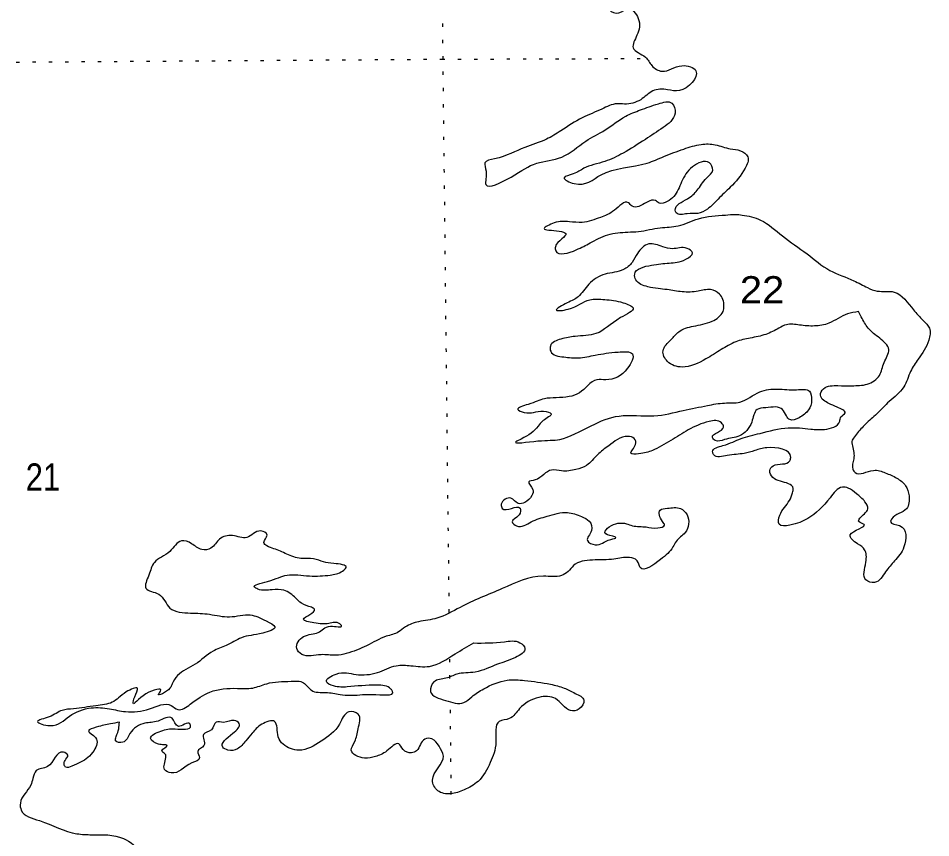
# Model space of a CAD drawing. Header units: feet. Extents: x 248627 to 501257, y -181930 to 5472.
# Drawn here: x 391072 to 396954, y -168630 to -163348 of the extents above; entities that cross this region are included whole.
import ezdxf

# ---------------------------------------------------------------- set-up
doc = ezdxf.new("R2010")
doc.units = ezdxf.units.FT
doc.header["$LTSCALE"] = 70
doc.linetypes.add('DOTTED', pattern=[1.5, 0.3, -1.2])
doc.layers.add('39', color=7, linetype='Continuous', lineweight=13)
doc.layers.add('7', color=7, linetype='DOTTED', lineweight=13)

msp = doc.modelspace()

# ---------------------------------------------------------------- linework, layer by layer
at = {"layer": '39'}
for points in [[(394947.87, -163053.34), (394923.69, -163139.88), (394899.5, -163226.43), (394883.37, -163294.86), (394943.74, -163313.04), (395004.12, -163284.91), (395068.49, -163349.4), (395060.4, -163458.1), (395036.21, -163538.6), (395114.67, -163599.08), (395156.91, -163653.47), (395221.29, -163689.78), (395350.1, -163653.67), (395440.64, -163687.98), (395333.93, -163814.71), (395257.46, -163808.59), (395162.88, -163816.55), (395084.37, -163872.84), (394979.71, -163900.91), (394931.42, -163898.85), (394834.81, -163932.98), (394708, -163989.22), (394569.11, -164073.63), (394476.52, -164127.89), (394337.64, -164180.09), (394142.41, -164254.38), (394080.01, -164280.49), (394088.04, -164332.84), (394085.99, -164419.41), (394249.01, -164371.26), (394414.07, -164282.84), (394575.08, -164242.74), (394730.07, -164140.23), (394854.87, -164067.88), (394987.73, -163979.44), (395082.33, -163939.27), (395199.06, -163899.12), (395285.6, -163895.18), (395305.69, -163959.62), (395229.18, -164052.15), (395114.45, -164128.54), (394971.53, -164216.97), (394852.77, -164271.21), (394717.92, -164315.36), (394649.49, -164351.53), (394591.12, -164375.63), (394655.5, -164413.94), (394828.59, -164357.75), (395126.45, -164281.55), (395233.13, -164239.38), (395361.94, -164191.19), (395474.65, -164161.11), (395565.21, -164163.22), (395661.79, -164189.48), (395728.19, -164201.63), (395774.46, -164241.94), (395758.33, -164314.4), (395661.69, -164437.1), (395583.17, -164513.52), (395514.72, -164577.87), (395452.32, -164606), (395383.9, -164607.94), (395313.47, -164601.83), (395307.44, -164585.72), (395385.96, -164511.31), (395448.36, -164457.02), (395508.77, -164378.57), (395549.04, -164326.26), (395526.92, -164279.94), (395418.24, -164306), (395347.77, -164402.56), (395297.42, -164497.13), (395255.14, -164529.3), (395202.82, -164539.31), (395180.69, -164523.18), (395122.32, -164535.2), (395029.74, -164559.27), (395005.6, -164537.1), (394915.02, -164585.32), (394824.45, -164631.53), (394707.71, -164663.63), (394625.21, -164659.52), (394526.6, -164667.47), (394462.19, -164703.64), (394558.77, -164719.84), (394601.03, -164735.99), (394534.58, -164820.48), (394536.58, -164846.65), (394669.4, -164840.75), (394757.97, -164796.55), (394872.7, -164744.32), (395001.5, -164726.33), (395069.92, -164722.37), (395210.8, -164698.36), (395325.51, -164686.39), (395456.33, -164640.22), (395631.42, -164616.24)], [(395631.42, -164616.24), (395693.81, -164612.28), (395738.08, -164616.35), (395856.8, -164648.68), (395997.62, -164751.49), (396156.55, -164866.4), (396303.41, -164973.25), (396458.34, -165039.84), (396546.86, -165084.22), (396609.24, -165106.43), (396717.91, -165112.58), (396842.62, -165227.45), (396904.98, -165295.96), (396945.21, -165346.33), (396941.15, -165422.83), (396872.68, -165545.56), (396824.34, -165624.02), (396780.03, -165724.64), (396685.41, -165819.16), (396614.94, -165889.55), (396542.47, -165955.91), (396482.07, -166020.27), (396455.89, -166054.47), (396447.84, -166066.54), (396449.83, -166104.79), (396457.85, -166187.34), (396451.78, -166255.78), (396465.86, -166275.93), (396584.6, -166261.95), (396661.06, -166278.14), (396735.51, -166312.43), (396791.83, -166360.81), (396813.94, -166427.26), (396797.81, -166509.79), (396701.18, -166576.12), (396695.14, -166592.22), (396753.49, -166618.45), (396781.6, -166755.38), (396721.19, -166845.91), (396662.8, -166916.31), (396592.34, -166984.68), (396536, -166968.52), (396536.05, -166853.77), (396528.03, -166773.24), (396481.77, -166734.94), (396435.5, -166678.53), (396524.08, -166610.17), (396491.89, -166594.03), (396526.12, -166541.72), (396548.27, -166509.54), (396530.18, -166465.23), (396475.86, -166412.83), (396421.55, -166376.54), (396385.33, -166370.46), (396304.8, -166438.83), (396161.86, -166571.55), (396045.13, -166615.73), (395976.71, -166609.62), (395980.76, -166551.24), (396043.18, -166456.68), (396063.33, -166406.38), (396067.36, -166378.19), (395984.88, -166331.81), (395936.59, -166307.6), (395916.48, -166263.29), (395938.63, -166233.12), (396045.3, -166201.01), (396051.35, -166178.88), (395898.43, -166116.31), (395819.94, -166134.35), (395751.51, -166152.4), (395642.84, -166166.39), (395554.3, -166160.26), (395548.27, -166142.13), (395614.69, -166101.94), (395731.43, -166057.76), (395854.2, -166023.66), (396035.33, -165987.61), (396180.22, -165995.81), (396268.76, -165997.91), (396367.39, -165945.67), (396375.46, -165917.49), (396401.63, -165891.35), (396351.33, -165855.06), (396297.01, -165830.85), (396242.7, -165778.45), (396262.84, -165736.19), (396355.42, -165716.16), (396445.98, -165716.25), (396544.59, -165706.28), (396623.09, -165649.99), (396653.31, -165567.48), (396683.54, -165482.96), (396625.21, -165410.43), (396550.78, -165345.93), (396506.54, -165273.41), (396488.44, -165239.17)], [(396488.44, -165239.17), (396418, -165253.19), (396297.23, -165313.47), (396204.65, -165331.49), (396108.06, -165325.35), (396023.54, -165323.26), (395975.23, -165345.35), (395890.7, -165385.53), (395790.07, -165409.59), (395697.48, -165433.65), (395602.88, -165483.88), (395504.25, -165544.18), (395351.28, -165596.37), (395256.72, -165560.04), (395228.57, -165491.56), (395280.93, -165419.14), (395329.24, -165368.86), (395423.84, -165332.72), (395544.6, -165300.63), (395615.06, -165238.29), (395621.11, -165202.06), (395592.97, -165125.53), (395534.62, -165097.29), (395454.12, -165107.27), (395351.49, -165111.2), (395254.9, -165097.01), (395196.54, -165090.91), (395130.14, -165078.76), (395053.69, -165034.4), (395045.65, -164998.15), (395154.35, -164939.88), (395267.05, -164925.9), (395375.73, -164901.85), (395418.01, -164859.62), (395383.81, -164831.4), (395289.22, -164833.32), (395226.84, -164821.18), (395136.3, -164802.97), (395063.82, -164863.29), (395029.59, -164921.64), (394973.22, -164967.88), (394854.48, -164997.96), (394749.81, -165062.27), (394681.35, -165142.73), (394610.9, -165182.92), (394540.45, -165229.15), (394616.92, -165223.19), (394755.8, -165162.94), (394852.4, -165161.02), (394971.12, -165181.27), (395035.5, -165215.56), (394954.98, -165277.89), (394795.95, -165380.4), (394661.12, -165398.38), (394570.55, -165416.41), (394502.11, -165460.63), (394504.11, -165494.85), (394588.61, -165531.18), (394683.19, -165537.31), (394791.87, -165519.3), (394938.78, -165499.32), (395031.35, -165511.49), (394999.11, -165604.06), (394860.22, -165678.41), (394801.87, -165678.35), (394689.14, -165762.79), (394622.72, -165786.88), (394463.73, -165800.81), (394359.07, -165836.95), (394292.65, -165869.09), (394332.89, -165889.26), (394457.66, -165881.33), (394507.96, -165897.49), (394455.62, -165941.73), (394423.41, -165977.93), (394314.7, -166060.36), (394280.49, -166078.44), (394421.36, -166072.55), (394562.23, -166062.62), (394765.52, -165974.25), (394944.65, -165912.02), (395170.03, -165910.24), (395359.21, -165876.2), (395514.18, -165844.15), (395624.87, -165828.16), (395723.48, -165822.22), (395852.3, -165755.91), (395967.02, -165737.91), (396089.77, -165742.06), (396172.27, -165752.21), (396186.34, -165808.59), (396166.19, -165872.99), (396105.79, -165923.26), (396045.42, -165935.28), (396023.29, -165911.1), (395999.16, -165870.81), (395890.49, -165858.62)], [(395890.49, -165858.62), (395834.14, -165870.64), (395799.9, -165951.14), (395721.38, -166039.64), (395624.77, -166063.7), (395564.4, -166069.67), (395546.29, -166049.52), (395618.77, -165983.16), (395604.69, -165954.97), (395526.21, -165946.83), (395391.36, -166001.05), (395278.64, -166069.39), (395159.88, -166133.69), (395071.32, -166155.74), (395021.02, -166151.67), (395051.23, -166095.33), (395043.19, -166057.07), (395000.94, -166042.93), (394878.16, -166103.21), (394805.68, -166161.51), (394735.22, -166229.89), (394666.79, -166255.99), (394574.22, -166265.96), (394509.82, -166259.86), (394459.5, -166287.99), (394403.14, -166324.17), (394362.88, -166336.21), (394389.02, -166384.55), (394382.97, -166424.81), (394336.67, -166469.05), (394294.4, -166475.05), (394248.13, -166440.78), (394185.73, -166480.98), (394191.76, -166507.16), (394306.46, -166505.26), (394300.41, -166549.54), (394256.12, -166593.79), (394284.28, -166619.99), (394378.87, -166593.91), (394481.52, -166557.78), (394612.34, -166533.75), (394702.88, -166560.02), (394753.18, -166590.26), (394767.24, -166650.67), (394741.05, -166715.07), (394791.35, -166741.29), (394891.99, -166707.17), (394924.19, -166695.12), (394904.07, -166687.05), (394853.77, -166662.84), (394881.96, -166626.63), (394992.65, -166606.61), (395030.88, -166618.73), (395119.42, -166626.87), (395195.89, -166632.99), (395238.16, -166614.91), (395224.08, -166590.74), (395210.02, -166518.25), (395256.31, -166506.22), (395340.83, -166508.32), (395383.08, -166548.62), (395370.95, -166663.36), (395312.57, -166719.67), (395292.43, -166755.89), (395211.9, -166836.33), (395081.07, -166888.54), (395060.97, -166844.23), (395012.68, -166824.05), (394912.06, -166834.02), (394773.2, -166839.92), (394650.43, -166876.03), (394616.2, -166914.24), (394573.93, -166940.37), (394457.21, -166944.28), (394191.54, -167024.54), (393919.81, -167145.05), (393770.87, -167215.36), (393652.13, -167237.39), (393567.59, -167271.53), (393523.3, -167303.69), (393444.81, -167331.8), (393318, -167392.07), (393253.59, -167420.18), (393118.75, -167454.27), (393024.17, -167450.15), (392899.4, -167448.01), (392867.22, -167409.73), (392911.52, -167333.27), (393006.12, -167307.2), (393084.62, -167267.01), (393155.05, -167263.06), (393145, -167250.97), (393074.56, -167248.89), (392977.97, -167244.76), (392911.57, -167220.54), (392982.03, -167158.2), (392961.91, -167144.09)], [(392961.91, -167144.09), (392897.53, -167117.85), (392861.32, -167085.6), (392784.87, -167035.2), (392708.4, -167031.1), (392615.83, -167026.98), (392595.71, -167014.88), (392678.24, -166978.72), (392805.04, -166936.57), (392949.93, -166942.76), (393082.75, -166936.85), (393163.25, -166910.76), (393185.4, -166888.64), (393106.93, -166862.39), (393040.52, -166852.26), (392976.13, -166832.06), (392893.63, -166829.97), (392803.08, -166801.69), (392720.59, -166767.38), (392674.31, -166749.22), (392656.21, -166727.06), (392676.35, -166678.76), (392636.12, -166652.55), (392545.54, -166694.73), (392452.97, -166682.56), (392370.46, -166704.62), (392314.09, -166762.95), (392255.72, -166772.95), (392189.33, -166734.64), (392124.94, -166716.45), (392048.44, -166784.82), (391949.8, -166855.18), (391913.54, -166937.69), (391895.4, -167022.22), (391977.89, -167060.56), (392050.3, -167149.21), (392183.1, -167181.55), (392305.85, -167189.73), (392434.64, -167205.96), (392567.46, -167194.02), (392670.08, -167232.37), (392726.41, -167270.68), (392647.91, -167310.86), (392511.05, -167340.92), (392412.43, -167391.15), (392327.89, -167427.3), (392213.15, -167511.74), (392098.41, -167584.1), (392064.18, -167638.42), (392050.08, -167666.59), (391975.6, -167704.76), (391989.7, -167684.65), (391895.11, -167702.67), (391812.57, -167762.98), (391822.65, -167722.73), (391840.79, -167666.38), (391768.33, -167690.46), (391677.75, -167756.8), (391573.09, -167778.84), (391428.19, -167798.83), (391355.74, -167808.82), (391271.2, -167851.01), (391196.73, -167881.14), (391277.22, -167907.39), (391402.01, -167847.12), (391542.9, -167792.91), (391659.62, -167799.06), (391764.25, -167817.29), (391919.22, -167799.32), (392058.08, -167777.32), (392100.33, -167803.53), (392180.84, -167769.39), (392307.65, -167691.01), (392484.75, -167667.03), (392583.36, -167665.11), (392673.93, -167637.02), (392830.91, -167621.07), (392911.4, -167631.22), (392961.69, -167679.59), (393054.25, -167693.77), (393146.82, -167705.95), (393209.2, -167712.05), (393354.09, -167706.15), (393484.91, -167686.15), (393474.85, -167672.05), (393384.3, -167645.79), (393193.12, -167657.68), (393104.58, -167651.55), (393058.31, -167623.32), (393120.71, -167575.06), (393249.5, -167577.21), (393388.36, -167565.27), (393509.13, -167521.1), (393603.71, -167521.2), (393722.44, -167525.34), (393887.49, -167444.98), (394008.26, -167374.64)], [(394008.26, -167374.64), (394205.48, -167366.79), (394306.1, -167372.93), (394338.28, -167409.2), (394277.88, -167467.52), (394161.14, -167511.69), (394018.24, -167561.88), (393899.51, -167575.85), (393829.06, -167601.95), (393750.57, -167626.03), (393730.42, -167686.4), (393826.99, -167744.88), (393943.7, -167759.09), (393996.04, -167720.89), (394072.53, -167670.64), (394223.49, -167614.43), (394336.18, -167616.55), (394503.2, -167640.88), (394591.73, -167665.13), (394662.15, -167699.42), (394718.48, -167743.77), (394688.27, -167800.11), (394631.92, -167810.11), (394535.36, -167733.52), (394428.7, -167725.36), (394303.9, -167797.7), (394237.47, -167862.06), (394173.06, -167880.11), (394150.87, -168012.96), (394114.59, -168145.79), (394036.06, -168266.5), (393947.49, -168320.77), (393858.93, -168346.85), (393776.43, -168326.63), (393742.25, -168258.15), (393812.75, -168103.21), (393784.6, -168040.77), (393738.34, -167992.41), (393692.05, -167994.38), (393639.7, -168068.81), (393607.49, -168082.87), (393553.17, -168060.67), (393525.01, -168024.41), (393448.52, -168070.63), (393374.05, -168106.79), (393303.61, -168116.79), (393219.11, -168066.37), (393241.27, -168010.03), (393263.44, -167927.51), (393263.48, -167832.89), (393203.11, -167818.74), (393142.71, -167897.19), (393023.93, -168007.79), (392881.03, -168066.03), (392780.42, -168027.68), (392748.25, -167979.33), (392724.14, -167880.66), (392641.62, -167898.7), (392579.21, -167957.02), (392538.95, -168005.29), (392484.59, -168057.58), (392424.21, -168065.57), (392390.01, -168045.41), (392454.45, -167956.89), (392496.73, -167894.53), (392464.54, -167874.36), (392396.12, -167886.37), (392347.82, -167884.31), (392317.61, -167934.61), (392265.28, -167964.75), (392269.27, -168035.22), (392229.01, -168073.43), (392241.06, -168113.7), (392190.74, -168147.88), (392057.9, -168212.16), (392015.64, -168189.97), (392023.73, -168113.48), (392019.71, -168091.33), (391997.58, -168069.17), (392031.81, -168034.98), (392011.69, -168030.93), (391975.47, -168026.87), (391925.17, -167988.57), (391991.6, -167942.33), (392084.18, -167928.33), (392182.79, -167906.29), (392178.77, -167896.22), (392104.31, -167912.25), (392064.08, -167859.87), (391973.52, -167877.89), (391888.99, -167891.9), (391792.37, -167958.24), (391746.06, -168014.56), (391699.78, -168004.45), (391703.81, -167978.28), (391719.93, -167927.97), (391723.98, -167885.69)], [(391723.98, -167885.69), (391667.63, -167895.7), (391575.05, -167917.75), (391524.73, -167941.86), (391570.99, -167984.18), (391560.9, -168066.71), (391520.63, -168112.98), (391417.97, -168169.24), (391377.72, -168175.24), (391367.67, -168155.1), (391373.72, -168132.96), (391391.84, -168098.75), (391363.68, -168078.59), (391261, -168171.09), (391188.55, -168197.19), (391166.39, -168247.5), (391152.28, -168291.77), (391085.83, -168406.46), (391091.84, -168452.77), (391208.53, -168519.32), (391449.99, -168604.11), (391546.58, -168610.25), (391749.82, -168634.61), (391854.42, -168737.39), (391858.42, -168787.72), (391836.25, -168874.27), (391824.14, -168958.81), (391795.95, -169007.09), (391761.72, -169045.31), (391723.45, -169133.85), (391739.5, -169228.49), (391669.06, -169256.6), (391608.71, -169198.16), (391566.48, -169131.68), (391455.77, -169206.05), (391381.3, -169228.12), (391389.33, -169272.42), (391419.48, -169352.98), (391383.22, -169435.48), (391407.34, -169499.93), (391439.53, -169536.2), (391509.95, -169560.42), (391501.89, -169590.61), (391481.75, -169616.76), (391546.13, -169673.2), (391650.75, -169721.62), (391686.99, -169693.47), (391777.55, -169679.47), (391817.77, -169731.85), (391884.17, -169770.17), (391906.29, -169808.44), (391845.89, -169862.74), (391747.27, -169892.84), (391753.28, -169969.34), (391799.55, -169995.56), (391861.95, -169955.36), (391902.21, -169927.22), (391982.72, -169897.1), (392073.27, -169913.3), (392103.43, -169971.71), (392037, -170017.94), (392059.13, -170048.16), (392147.67, -170044.23), (392242.27, -170010.1), (392306.66, -170036.33), (392344.86, -170106.83), (392399.18, -170153.19), (392461.54, -170207.61), (392477.63, -170217.69)]]:
    msp.add_spline(points, degree=3, dxfattribs=at)
at = {"layer": '7'}
for p, q in [((393855.18, -167604.08), (393853.62, -167463.97)), ((393863.52, -168351.13), (393856.67, -167737.66))]:
    msp.add_line(p, q, dxfattribs=at)
for points in [[(393850.42, -167177.47), (393810.63, -163613.87), (393766.62, -158274.93), (393736.04, -155443.52)], [(395081.89, -163609.9), (393810.63, -163613.87), (388461.67, -163650.75), (383090.59, -163673.51), (377763.77, -163684.24), (375684.36, -163749.01)]]:
    msp.add_lwpolyline(points, dxfattribs=at)

# ---------------------------------------------------------------- texts
for s, width, p in [('22', 1.1, (395723.7, -165185.46)), ('21', 0.85, (391120.44, -166392.29))]:
    msp.add_text(s, height=175, dxfattribs=dict(at, width=width)).set_placement(p)

doc.saveas('drawing.dxf')
